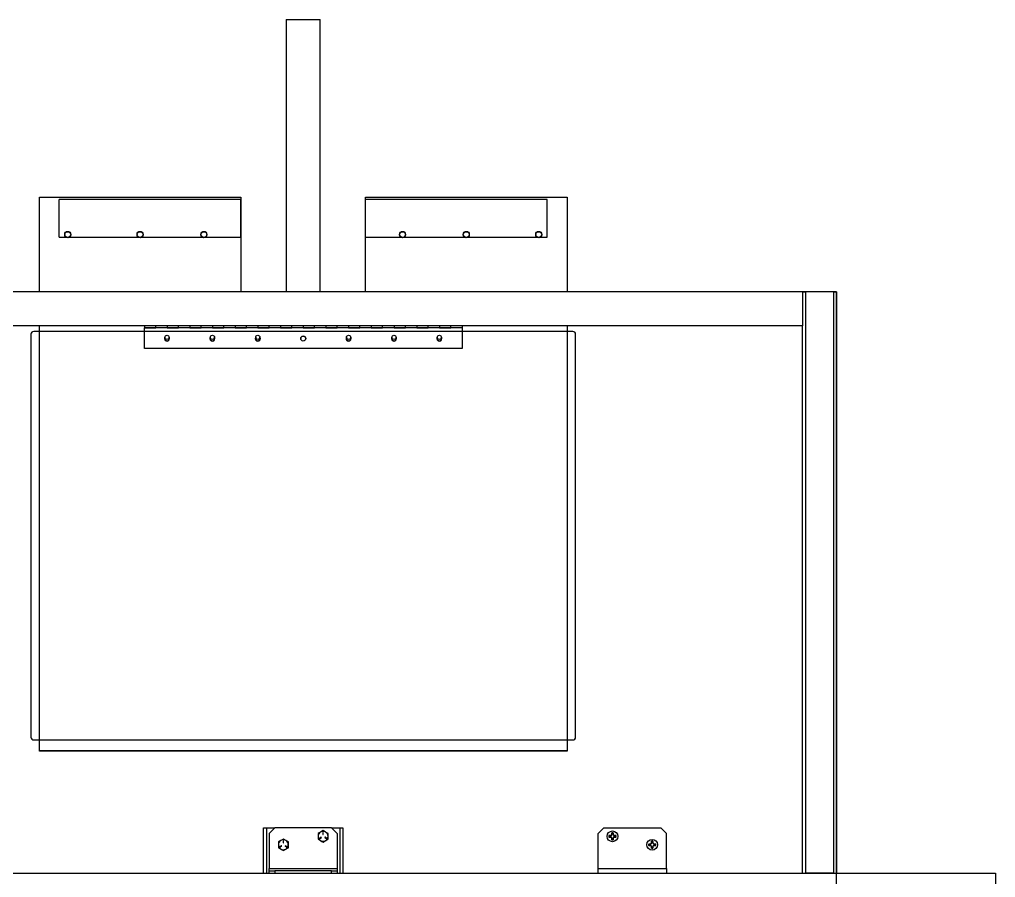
# Model space of a CAD drawing. Header units: inches. Extents: x 0 to 10.9, y 0 to 8.4.
# Drawn here: x 3.882 to 5.226, y 4.369 to 5.551 of the extents above; entities that cross this region are included whole.
import ezdxf

# ---------------------------------------------------------------- set-up
doc = ezdxf.new("R2010")
doc.units = ezdxf.units.IN
doc.header["$MEASUREMENT"] = 0

msp = doc.modelspace()

# ---------------------------------------------------------------- linework, layer by layer
at = {"color": 7, "linetype": 'Continuous', "lineweight": 25}
for p, q in [((4.2491, 5.551), (4.2491, 5.176)), ((4.2491, 5.551), (4.2726, 5.551)), ((4.2726, 5.551), (4.296, 5.551)), ((4.296, 5.176), (4.296, 5.551)), ((3.9093, 5.176), (3.9093, 5.3065)), ((3.9093, 5.3065), (4.1866, 5.3065)), ((3.9093, 5.3065), (3.9093, 5.3061)), ((3.9093, 5.176), (3.9093, 5.3061)), ((3.9093, 5.3061), (4.1866, 5.3061)), ((4.1866, 5.3029), (3.9366, 5.3029)), ((3.9366, 5.2769), (3.9366, 5.3029)), ((4.1866, 5.3065), (4.1866, 5.176)), ((4.1866, 5.3065), (4.1866, 5.3061)), ((4.1866, 5.3061), (4.1866, 5.176)), ((4.1866, 5.2769), (4.1866, 5.3029)), ((4.3585, 5.176), (4.3585, 5.3065)), ((4.3585, 5.3065), (4.3585, 5.3061)), ((4.3585, 5.3065), (4.6358, 5.3065)), ((4.3585, 5.176), (4.3585, 5.3061)), ((4.3585, 5.3061), (4.6358, 5.3061)), ((4.6085, 5.3029), (4.3585, 5.3029)), ((4.3585, 5.2769), (4.3585, 5.3029)), ((4.6085, 5.2769), (4.6085, 5.3029)), ((4.6358, 5.3065), (4.6358, 5.176)), ((4.6358, 5.3065), (4.6358, 5.3061)), ((4.6358, 5.3061), (4.6358, 5.176)), ((3.9366, 5.251), (3.9366, 5.2769)), ((4.1866, 5.251), (4.1866, 5.2769)), ((4.3585, 5.251), (4.3585, 5.2769)), ((4.6085, 5.251), (4.6085, 5.2769)), ((3.9442, 5.2551), (3.9442, 5.2546)), ((3.9525, 5.2546), (3.9525, 5.2551)), ((4.0438, 5.2551), (4.0438, 5.2546)), ((4.0521, 5.2546), (4.0521, 5.2551)), ((4.1317, 5.2551), (4.1317, 5.2546)), ((4.14, 5.2546), (4.14, 5.2551)), ((4.4051, 5.2551), (4.4051, 5.2546)), ((4.4134, 5.2546), (4.4134, 5.2551)), ((4.493, 5.2551), (4.493, 5.2546)), ((4.5013, 5.2546), (4.5013, 5.2551)), ((4.5926, 5.2551), (4.5926, 5.2546)), ((4.6009, 5.2546), (4.6009, 5.2551)), ((3.9366, 5.251), (4.1866, 5.251)), ((4.3585, 5.251), (4.6085, 5.251)), ((5.0069, 5.176), (3.5382, 5.176)), ((4.9601, 5.176), (3.5851, 5.176)), ((4.9601, 5.176), (4.964, 5.176)), ((4.9601, 5.176), (4.9601, 5.1291)), ((4.964, 5.176), (4.964, 4.3752)), ((5.003, 5.176), (4.964, 5.176)), ((5.003, 4.3752), (5.003, 5.176)), ((5.003, 5.176), (5.0069, 5.176)), ((5.0069, 5.176), (5.0069, 4.3752)), ((5.0069, 3.676), (5.0069, 5.176)), ((4.9601, 5.1291), (3.5851, 5.1291)), ((4.6437, 5.1213), (3.9015, 5.1213)), ((3.9093, 4.5436), (3.9093, 5.1291)), ((3.9093, 4.5432), (3.9093, 5.1291)), ((4.0538, 5.1291), (4.0538, 5.1266)), ((4.0538, 5.1266), (4.0694, 5.1266)), ((4.0538, 5.098), (4.0538, 5.1265)), ((4.0538, 5.1265), (4.0694, 5.1265)), ((4.0694, 5.1266), (4.0694, 5.1291)), ((4.0694, 5.1266), (4.0851, 5.1266)), ((4.0694, 5.1265), (4.0694, 5.1266)), ((4.0851, 5.1291), (4.0851, 5.1266)), ((4.0851, 5.1266), (4.1007, 5.1266)), ((4.0851, 5.1266), (4.0851, 5.1265)), ((4.0851, 5.1265), (4.1007, 5.1265)), ((4.1007, 5.1266), (4.1007, 5.1291)), ((4.1007, 5.1266), (4.1163, 5.1266)), ((4.1007, 5.1265), (4.1007, 5.1266)), ((4.1163, 5.1291), (4.1163, 5.1266)), ((4.1163, 5.1266), (4.1319, 5.1266)), ((4.1163, 5.1266), (4.1163, 5.1265)), ((4.1163, 5.1265), (4.1319, 5.1265)), ((4.1319, 5.1266), (4.1319, 5.1291)), ((4.1319, 5.1266), (4.1476, 5.1266)), ((4.1319, 5.1265), (4.1319, 5.1266)), ((4.1476, 5.1291), (4.1476, 5.1266)), ((4.1476, 5.1266), (4.1632, 5.1266)), ((4.1476, 5.1266), (4.1476, 5.1265)), ((4.1476, 5.1265), (4.1632, 5.1265)), ((4.1632, 5.1266), (4.1632, 5.1291)), ((4.1632, 5.1266), (4.1788, 5.1266)), ((4.1632, 5.1265), (4.1632, 5.1266)), ((4.1788, 5.1291), (4.1788, 5.1266)), ((4.1788, 5.1266), (4.1944, 5.1266)), ((4.1788, 5.1266), (4.1788, 5.1265)), ((4.1788, 5.1265), (4.1944, 5.1265)), ((4.1944, 5.1266), (4.1944, 5.1291)), ((4.1944, 5.1266), (4.2101, 5.1266)), ((4.1944, 5.1265), (4.1944, 5.1266)), ((4.2101, 5.1291), (4.2101, 5.1266)), ((4.2101, 5.1266), (4.2257, 5.1266)), ((4.2101, 5.1266), (4.2101, 5.1265)), ((4.2101, 5.1265), (4.2257, 5.1265)), ((4.2257, 5.1266), (4.2257, 5.1291)), ((4.2257, 5.1266), (4.2413, 5.1266)), ((4.2257, 5.1265), (4.2257, 5.1266)), ((4.2413, 5.1291), (4.2413, 5.1266)), ((4.2413, 5.1266), (4.2569, 5.1266)), ((4.2413, 5.1266), (4.2413, 5.1265)), ((4.2413, 5.1265), (4.2569, 5.1265)), ((4.2569, 5.1266), (4.2569, 5.1291)), ((4.2569, 5.1266), (4.2726, 5.1266)), ((4.2569, 5.1265), (4.2569, 5.1266)), ((4.2726, 5.1291), (4.2726, 5.1266)), ((4.2726, 5.1266), (4.2882, 5.1266)), ((4.2726, 5.1266), (4.2726, 5.1265)), ((4.2726, 5.1265), (4.2882, 5.1265)), ((4.2882, 5.1266), (4.2882, 5.1291)), ((4.2882, 5.1266), (4.3038, 5.1266)), ((4.2882, 5.1265), (4.2882, 5.1266)), ((4.3038, 5.1291), (4.3038, 5.1266)), ((4.3038, 5.1266), (4.3194, 5.1266)), ((4.3038, 5.1266), (4.3038, 5.1265)), ((4.3038, 5.1265), (4.3194, 5.1265)), ((4.3194, 5.1266), (4.3194, 5.1291)), ((4.3194, 5.1266), (4.3351, 5.1266)), ((4.3194, 5.1265), (4.3194, 5.1266)), ((4.3351, 5.1291), (4.3351, 5.1266)), ((4.3351, 5.1266), (4.3507, 5.1266)), ((4.3351, 5.1266), (4.3351, 5.1265)), ((4.3351, 5.1265), (4.3507, 5.1265)), ((4.3507, 5.1266), (4.3507, 5.1291)), ((4.3507, 5.1266), (4.3663, 5.1266)), ((4.3507, 5.1265), (4.3507, 5.1266)), ((4.3663, 5.1291), (4.3663, 5.1266)), ((4.3663, 5.1266), (4.3819, 5.1266)), ((4.3663, 5.1266), (4.3663, 5.1265)), ((4.3663, 5.1265), (4.3819, 5.1265)), ((4.3819, 5.1266), (4.3819, 5.1291)), ((4.3819, 5.1266), (4.3976, 5.1266)), ((4.3819, 5.1265), (4.3819, 5.1266)), ((4.3976, 5.1291), (4.3976, 5.1266)), ((4.3976, 5.1266), (4.4132, 5.1266)), ((4.3976, 5.1266), (4.3976, 5.1265)), ((4.3976, 5.1265), (4.4132, 5.1265)), ((4.4132, 5.1266), (4.4132, 5.1291)), ((4.4132, 5.1266), (4.4288, 5.1266)), ((4.4132, 5.1265), (4.4132, 5.1266)), ((4.4288, 5.1291), (4.4288, 5.1266)), ((4.4288, 5.1266), (4.4444, 5.1266)), ((4.4288, 5.1266), (4.4288, 5.1265)), ((4.4288, 5.1265), (4.4444, 5.1265)), ((4.4444, 5.1266), (4.4444, 5.1291)), ((4.4444, 5.1266), (4.4601, 5.1266)), ((4.4444, 5.1265), (4.4444, 5.1266)), ((4.4601, 5.1291), (4.4601, 5.1266)), ((4.4601, 5.1266), (4.4757, 5.1266)), ((4.4601, 5.1266), (4.4601, 5.1265)), ((4.4601, 5.1265), (4.4757, 5.1265)), ((4.4757, 5.1266), (4.4757, 5.1291)), ((4.4757, 5.1266), (4.4913, 5.1266)), ((4.4757, 5.1265), (4.4757, 5.1266)), ((4.4913, 5.1291), (4.4913, 5.1266)), ((4.4913, 5.1266), (4.4913, 5.098)), ((4.6358, 5.1291), (4.6358, 4.5436)), ((4.6358, 5.1291), (4.6358, 4.5432)), ((4.9601, 4.3752), (4.9601, 5.1291)), ((3.8976, 5.1174), (3.8976, 4.5627)), ((4.082, 5.1114), (4.0821, 5.1122)), ((4.082, 5.111), (4.0821, 5.1117)), ((4.082, 5.1114), (4.082, 5.111)), ((4.0821, 5.1133), (4.0821, 5.111)), ((4.088, 5.111), (4.088, 5.1133)), ((4.0881, 5.111), (4.0881, 5.1114)), ((4.1445, 5.1114), (4.1446, 5.1122)), ((4.1445, 5.111), (4.1446, 5.1117)), ((4.1445, 5.1114), (4.1445, 5.111)), ((4.1446, 5.1133), (4.1446, 5.111)), ((4.1505, 5.111), (4.1505, 5.1133)), ((4.1506, 5.111), (4.1506, 5.1114)), ((4.207, 5.1114), (4.2071, 5.1122)), ((4.207, 5.111), (4.2071, 5.1117)), ((4.207, 5.1114), (4.207, 5.111)), ((4.2071, 5.1133), (4.2071, 5.111)), ((4.213, 5.111), (4.213, 5.1133)), ((4.2131, 5.111), (4.2131, 5.1114)), ((4.332, 5.1114), (4.3321, 5.1122)), ((4.332, 5.111), (4.3321, 5.1117)), ((4.332, 5.1114), (4.332, 5.111)), ((4.3321, 5.1133), (4.3321, 5.111)), ((4.338, 5.111), (4.338, 5.1133)), ((4.3381, 5.111), (4.3381, 5.1114)), ((4.3945, 5.1114), (4.3946, 5.1122)), ((4.3945, 5.111), (4.3946, 5.1117)), ((4.3945, 5.1114), (4.3945, 5.111)), ((4.3946, 5.1133), (4.3946, 5.111)), ((4.4005, 5.111), (4.4005, 5.1133)), ((4.4006, 5.111), (4.4006, 5.1114)), ((4.457, 5.1114), (4.4571, 5.1122)), ((4.457, 5.111), (4.4571, 5.1117)), ((4.457, 5.1114), (4.457, 5.111)), ((4.4571, 5.1133), (4.4571, 5.111)), ((4.463, 5.111), (4.463, 5.1133)), ((4.4631, 5.111), (4.4631, 5.1114)), ((4.6476, 4.5627), (4.6476, 5.1174)), ((4.0538, 5.0978), (4.0538, 5.098)), ((4.4913, 5.098), (4.0538, 5.098)), ((4.4913, 5.0978), (4.0538, 5.0978)), ((4.4913, 5.0978), (4.4913, 5.098)), ((3.9015, 4.5588), (4.6437, 4.5588)), ((3.9093, 4.5432), (3.9093, 4.5436)), ((4.6358, 4.5436), (3.9093, 4.5436)), ((4.6358, 4.5432), (3.9093, 4.5432)), ((4.6358, 4.5432), (4.6358, 4.5436)), ((4.2179, 4.3752), (4.2179, 4.4377)), ((4.2179, 4.4377), (4.2218, 4.4377)), ((4.2218, 4.4377), (4.2335, 4.4377)), ((4.2218, 4.4377), (4.2218, 4.3752)), ((4.2335, 4.4377), (4.2257, 4.4299)), ((4.3116, 4.4377), (4.2335, 4.4377)), ((4.3194, 4.4299), (4.3116, 4.4377)), ((4.3116, 4.4377), (4.3233, 4.4377)), ((4.3233, 4.4377), (4.3272, 4.4377)), ((4.3233, 4.3752), (4.3233, 4.4377)), ((4.3272, 4.4377), (4.3272, 4.3752)), ((4.6866, 4.4377), (4.6788, 4.4299)), ((4.6866, 4.4377), (4.7647, 4.4377)), ((4.7726, 4.4299), (4.7647, 4.4377)), ((4.2257, 4.4299), (4.2257, 4.3817)), ((4.2452, 4.4223), (4.2418, 4.4203)), ((4.2931, 4.422), (4.2965, 4.4201)), ((4.2973, 4.4247), (4.2952, 4.4235)), ((4.2954, 4.4232), (4.2975, 4.4243)), ((4.2999, 4.4339), (4.2965, 4.4319)), ((4.2997, 4.4312), (4.2997, 4.4289)), ((4.3001, 4.4289), (4.3001, 4.4312)), ((4.3023, 4.4243), (4.3044, 4.4232)), ((4.3046, 4.4235), (4.3026, 4.4247)), ((4.3067, 4.4299), (4.3033, 4.4319)), ((4.3194, 4.4299), (4.3194, 4.3817)), ((4.6788, 4.3818), (4.6788, 4.4299)), ((4.6954, 4.427), (4.6935, 4.427)), ((4.6936, 4.4269), (4.6935, 4.427)), ((4.6935, 4.425), (4.6954, 4.425)), ((4.6936, 4.425), (4.6935, 4.425)), ((4.6936, 4.4269), (4.6955, 4.4267)), ((4.6955, 4.4252), (4.6936, 4.425)), ((4.6968, 4.4275), (4.6954, 4.427)), ((4.6955, 4.4267), (4.6954, 4.427)), ((4.6955, 4.4252), (4.6954, 4.425)), ((4.6954, 4.425), (4.6968, 4.4244)), ((4.6955, 4.4267), (4.697, 4.4273)), ((4.6973, 4.4289), (4.6968, 4.4275)), ((4.697, 4.4273), (4.6968, 4.4275)), ((4.697, 4.4247), (4.6968, 4.4244)), ((4.6968, 4.4244), (4.6973, 4.423)), ((4.6976, 4.4231), (4.697, 4.4247)), ((4.6973, 4.4308), (4.6973, 4.4289)), ((4.6974, 4.4307), (4.6973, 4.4308)), ((4.6976, 4.4289), (4.6973, 4.4289)), ((4.6976, 4.4231), (4.6973, 4.423)), ((4.6973, 4.423), (4.6973, 4.4211)), ((4.6974, 4.4212), (4.6973, 4.4211)), ((4.6976, 4.4289), (4.6974, 4.4307)), ((4.6974, 4.4212), (4.6976, 4.4231)), ((4.6993, 4.4307), (4.6991, 4.4289)), ((4.6991, 4.4289), (4.6993, 4.4289)), ((4.6991, 4.4289), (4.6996, 4.4273)), ((4.6991, 4.4231), (4.6993, 4.423)), ((4.6991, 4.4231), (4.6993, 4.4212)), ((4.6993, 4.4289), (4.6993, 4.4308)), ((4.6993, 4.4307), (4.6993, 4.4308)), ((4.6999, 4.4275), (4.6993, 4.4289)), ((4.6993, 4.423), (4.6999, 4.4244)), ((4.6993, 4.4211), (4.6993, 4.423)), ((4.6993, 4.4212), (4.6993, 4.4211)), ((4.6996, 4.4273), (4.6999, 4.4275)), ((4.7012, 4.4252), (4.6996, 4.4247)), ((4.6996, 4.4247), (4.6999, 4.4244)), ((4.7013, 4.427), (4.6999, 4.4275)), ((4.6999, 4.4244), (4.7013, 4.425)), ((4.7012, 4.4267), (4.7013, 4.427)), ((4.7012, 4.4267), (4.7031, 4.4269)), ((4.7012, 4.4252), (4.7013, 4.425)), ((4.7031, 4.425), (4.7012, 4.4252)), ((4.7032, 4.427), (4.7013, 4.427)), ((4.7013, 4.425), (4.7032, 4.425)), ((4.7031, 4.4269), (4.7032, 4.427)), ((4.7031, 4.425), (4.7032, 4.425)), ((4.7726, 4.3818), (4.7726, 4.4299)), ((4.2384, 4.4104), (4.2418, 4.4085)), ((4.2426, 4.4131), (4.2406, 4.4119)), ((4.2408, 4.4116), (4.2428, 4.4127)), ((4.245, 4.4197), (4.245, 4.4173)), ((4.2452, 4.4065), (4.2486, 4.4085)), ((4.2454, 4.4173), (4.2454, 4.4197)), ((4.2477, 4.4127), (4.2497, 4.4116)), ((4.2499, 4.4119), (4.2479, 4.4131)), ((4.2521, 4.4183), (4.2486, 4.4203)), ((4.2999, 4.4181), (4.3033, 4.4201)), ((4.7501, 4.4154), (4.7482, 4.4154)), ((4.7483, 4.4153), (4.7482, 4.4154)), ((4.7482, 4.4134), (4.7501, 4.4134)), ((4.7483, 4.4134), (4.7482, 4.4134)), ((4.7483, 4.4153), (4.7501, 4.4152)), ((4.7501, 4.4136), (4.7483, 4.4134)), ((4.7515, 4.416), (4.7501, 4.4154)), ((4.7501, 4.4152), (4.7517, 4.4157)), ((4.7501, 4.4152), (4.7501, 4.4154)), ((4.7501, 4.4136), (4.7501, 4.4134)), ((4.7501, 4.4134), (4.7515, 4.4128)), ((4.752, 4.4173), (4.7515, 4.416)), ((4.7517, 4.4157), (4.7515, 4.416)), ((4.7517, 4.4131), (4.7515, 4.4128)), ((4.7515, 4.4128), (4.752, 4.4115)), ((4.7523, 4.4115), (4.7517, 4.4131)), ((4.752, 4.4193), (4.752, 4.4173)), ((4.7521, 4.4191), (4.752, 4.4193)), ((4.7523, 4.4173), (4.752, 4.4173)), ((4.752, 4.4115), (4.752, 4.4095)), ((4.7523, 4.4115), (4.752, 4.4115)), ((4.7521, 4.4096), (4.752, 4.4095)), ((4.7523, 4.4173), (4.7521, 4.4191)), ((4.7521, 4.4096), (4.7523, 4.4115)), ((4.754, 4.4191), (4.7538, 4.4173)), ((4.7538, 4.4173), (4.754, 4.4173)), ((4.7538, 4.4173), (4.7543, 4.4157)), ((4.7538, 4.4115), (4.754, 4.4115)), ((4.7538, 4.4115), (4.754, 4.4096)), ((4.754, 4.4173), (4.754, 4.4193)), ((4.754, 4.4191), (4.754, 4.4193)), ((4.7546, 4.416), (4.754, 4.4173)), ((4.754, 4.4115), (4.7546, 4.4128)), ((4.754, 4.4095), (4.754, 4.4115)), ((4.754, 4.4096), (4.754, 4.4095)), ((4.7543, 4.4157), (4.7546, 4.416)), ((4.7559, 4.4136), (4.7543, 4.4131)), ((4.7543, 4.4131), (4.7546, 4.4128)), ((4.756, 4.4154), (4.7546, 4.416)), ((4.7546, 4.4128), (4.756, 4.4134)), ((4.7559, 4.4152), (4.756, 4.4154)), ((4.7559, 4.4152), (4.7578, 4.4153)), ((4.7559, 4.4136), (4.756, 4.4134)), ((4.7578, 4.4134), (4.7559, 4.4136)), ((4.7579, 4.4154), (4.756, 4.4154)), ((4.756, 4.4134), (4.7579, 4.4134)), ((4.7578, 4.4153), (4.7579, 4.4154)), ((4.7578, 4.4134), (4.7579, 4.4134)), ((4.2257, 4.3817), (4.3194, 4.3817)), ((4.2257, 4.3785), (4.2257, 4.3817)), ((4.3194, 4.3817), (4.3194, 4.3785)), ((4.6788, 4.3818), (4.7726, 4.3818)), ((4.6788, 4.3752), (4.6788, 4.3818)), ((4.7726, 4.3818), (4.7726, 4.3752)), ((3.3194, 4.3752), (5.2257, 4.3752)), ((4.2257, 4.3752), (4.2257, 4.3785)), ((4.2257, 4.3785), (4.2335, 4.3785)), ((4.2335, 4.3785), (4.2335, 4.3752)), ((4.3116, 4.3785), (4.2335, 4.3785)), ((4.3116, 4.3752), (4.3116, 4.3785)), ((4.3116, 4.3785), (4.3194, 4.3785)), ((4.3194, 4.3785), (4.3194, 4.3752)), ((5.003, 4.3752), (4.964, 4.3752)), ((5.2257, 4.3752), (5.2257, 4.3605))]:
    msp.add_line(p, q, dxfattribs=at)
at = {"color": 7, "linetype": 'Continuous', "lineweight": 25, "flags": 128}
for points in [[(4.0821, 5.1132), (4.0817, 5.1124), (4.0816, 5.1115)], [(4.0827, 5.1091), (4.0823, 5.1098), (4.082, 5.111)], [(4.0885, 5.1115), (4.0884, 5.1124), (4.088, 5.1132)], [(4.1446, 5.1132), (4.1442, 5.1124), (4.1441, 5.1115)], [(4.1452, 5.1091), (4.1448, 5.1098), (4.1445, 5.111)], [(4.151, 5.1115), (4.1509, 5.1124), (4.1505, 5.1132)], [(4.2071, 5.1132), (4.2067, 5.1124), (4.2066, 5.1115)], [(4.2077, 5.1091), (4.2073, 5.1098), (4.207, 5.111)], [(4.2135, 5.1115), (4.2134, 5.1124), (4.213, 5.1132)], [(4.3321, 5.1132), (4.3317, 5.1124), (4.3316, 5.1115)], [(4.3327, 5.1091), (4.3323, 5.1098), (4.332, 5.111)], [(4.3385, 5.1115), (4.3384, 5.1124), (4.338, 5.1132)], [(4.3946, 5.1132), (4.3942, 5.1124), (4.3941, 5.1115)], [(4.3952, 5.1091), (4.3948, 5.1098), (4.3945, 5.111)], [(4.401, 5.1115), (4.4009, 5.1124), (4.4005, 5.1132)], [(4.4571, 5.1132), (4.4567, 5.1124), (4.4566, 5.1115)], [(4.4577, 5.1091), (4.4573, 5.1098), (4.457, 5.111)], [(4.4635, 5.1115), (4.4634, 5.1124), (4.463, 5.1132)]]:
    msp.add_lwpolyline(points, dxfattribs=at)
at = {"color": 7, "linetype": 'Continuous', "lineweight": 25}
for centre, radius in [((3.9483, 5.2551), 0.00413), ((3.9483, 5.2546), 0.00413), ((4.0479, 5.2551), 0.00413), ((4.0479, 5.2546), 0.00413), ((4.1358, 5.2551), 0.00413), ((4.1358, 5.2546), 0.00413), ((4.4093, 5.2551), 0.00413), ((4.4093, 5.2546), 0.00413), ((4.4971, 5.2551), 0.00413), ((4.4971, 5.2546), 0.00413), ((4.5968, 5.2551), 0.00413), ((4.5968, 5.2546), 0.00413), ((4.085, 5.1133), 0.00291), ((4.1475, 5.1133), 0.00291), ((4.21, 5.1133), 0.00291), ((4.2726, 5.1116), 0.00344), ((4.335, 5.1133), 0.00291), ((4.3975, 5.1133), 0.00291), ((4.46, 5.1133), 0.00291), ((4.6983, 4.426), 0.00745), ((4.753, 4.4144), 0.00745)]:
    msp.add_circle(centre, radius, dxfattribs=at)
for centre, radius, start, end in [((3.9015, 5.1174), 0.00391, 90, 180), ((3.9015, 5.1174), 0.00391, 90, 180), ((4.6437, 5.1174), 0.00391, 0, 90), ((4.6437, 5.1174), 0.00391, 0, 90), ((4.085, 5.1116), 0.00342, 148.0007, 270.4142), ((4.0851, 5.1114), 0.00302, 180.2267, 13.9565), ((4.085, 5.111), 0.0029, 180.0875, 231.6138), ((4.0851, 5.1116), 0.00342, 269.5858, 31.9993), ((4.0851, 5.111), 0.0029, 308.3862, 359.9125), ((4.0851, 5.111), 0.00298, 321.9463, 14.4036), ((4.1475, 5.1116), 0.00342, 148.0007, 270.4142), ((4.1476, 5.1114), 0.00302, 180.2267, 13.9565), ((4.1475, 5.111), 0.00289, 180.0598, 231.6415), ((4.1476, 5.1116), 0.00342, 269.5858, 31.9993), ((4.1476, 5.111), 0.00289, 308.3467, 359.952), ((4.1476, 5.111), 0.00298, 321.9463, 14.4036), ((4.21, 5.1116), 0.00342, 148.0007, 270.4142), ((4.2101, 5.1114), 0.00302, 180.2267, 13.9565), ((4.21, 5.111), 0.0029, 180.0754, 231.6259), ((4.2101, 5.1116), 0.00342, 269.5858, 31.9993), ((4.2101, 5.111), 0.0029, 308.3675, 359.9312), ((4.2101, 5.111), 0.00298, 321.9463, 14.4036), ((4.2726, 5.1114), 0.00345, 1.7343, 178.2657), ((4.335, 5.1116), 0.00342, 148.0007, 270.4142), ((4.3351, 5.1114), 0.00302, 180.2267, 13.9565), ((4.335, 5.111), 0.0029, 180.0603, 231.641), ((4.3351, 5.1116), 0.00342, 269.5858, 31.9993), ((4.3351, 5.111), 0.0029, 308.3839, 359.9148), ((4.3351, 5.111), 0.00298, 321.9463, 14.4036), ((4.3975, 5.1116), 0.00342, 148.0007, 270.4142), ((4.3976, 5.1114), 0.00302, 180.2267, 13.9565), ((4.3975, 5.111), 0.0029, 180.0799, 231.6214), ((4.3976, 5.1116), 0.00342, 269.5858, 31.9993), ((4.3976, 5.111), 0.0029, 308.3637, 359.935), ((4.3976, 5.111), 0.00298, 321.9463, 14.4036), ((4.46, 5.1116), 0.00342, 148.0007, 270.4142), ((4.4601, 5.1114), 0.00302, 180.2267, 13.9565), ((4.46, 5.111), 0.0029, 180.0782, 231.6231), ((4.4601, 5.1116), 0.00342, 269.5858, 31.9993), ((4.4601, 5.111), 0.0029, 308.3652, 359.9335), ((4.4601, 5.111), 0.00298, 321.9463, 14.4036), ((3.9015, 4.5627), 0.00391, 180, 270), ((3.9015, 4.5627), 0.00391, 180, 270), ((4.6437, 4.5627), 0.00391, 270, 0), ((4.6437, 4.5627), 0.00391, 270, 0), ((4.2452, 4.4144), 0.00684, 60, 120), ((4.2999, 4.426), 0.00684, 120, 180), ((4.2999, 4.426), 0.00684, 180, 240), ((4.2953, 4.4233), 0.000205, 120, 300), ((4.2999, 4.426), 0.00684, 60, 120), ((4.2974, 4.4245), 0.000205, 300, 120), ((4.2999, 4.4312), 0.000205, 0, 180), ((4.2999, 4.4289), 0.000205, 180, 0), ((4.3025, 4.4245), 0.000205, 60, 240), ((4.2999, 4.426), 0.00684, 0, 60), ((4.2999, 4.426), 0.00684, 300, 0), ((4.3045, 4.4233), 0.000205, 240, 60), ((4.6983, 4.426), 0.00497, 168.463, 191.537), ((4.6983, 4.426), 0.00484, 168.6604, 191.3396), ((4.6983, 4.426), 0.00497, 78.463, 101.537), ((4.6983, 4.426), 0.00497, 258.463, 281.537), ((4.6983, 4.426), 0.00484, 78.6604, 101.3396), ((4.6983, 4.426), 0.00484, 258.6604, 281.3396), ((4.6983, 4.426), 0.00484, 348.6604, 11.3396), ((4.6983, 4.426), 0.00497, 348.463, 11.537), ((4.2452, 4.4144), 0.00684, 120, 180), ((4.2452, 4.4144), 0.00684, 180, 240), ((4.2407, 4.4118), 0.000205, 120, 300), ((4.2452, 4.4144), 0.00684, 240, 300), ((4.2427, 4.4129), 0.000205, 300, 120), ((4.2452, 4.4197), 0.000205, 0, 180), ((4.2452, 4.4173), 0.000205, 180, 0), ((4.2478, 4.4129), 0.000205, 60, 240), ((4.2452, 4.4144), 0.00684, 0, 60), ((4.2452, 4.4144), 0.00684, 300, 0), ((4.2498, 4.4118), 0.000205, 240, 60), ((4.2999, 4.426), 0.00684, 240, 300), ((4.753, 4.4144), 0.00497, 168.463, 191.537), ((4.753, 4.4144), 0.00484, 168.6604, 191.3396), ((4.753, 4.4144), 0.00497, 78.463, 101.537), ((4.753, 4.4144), 0.00497, 258.463, 281.537), ((4.753, 4.4144), 0.00484, 78.6604, 101.3396), ((4.753, 4.4144), 0.00484, 258.6604, 281.3396), ((4.753, 4.4144), 0.00484, 348.6604, 11.3396), ((4.753, 4.4144), 0.00497, 348.463, 11.537)]:
    msp.add_arc(centre, radius, start, end, dxfattribs=at)
for points, knots in [([(4.2486, 4.4203), (4.2486, 4.4204), (4.2474, 4.421), (4.2463, 4.4217), (4.2452, 4.4223)], [0, 0, 0, 0, 0.0702067, 1, 1, 1, 1]), ([(4.2965, 4.4319), (4.2964, 4.4318), (4.2953, 4.4312), (4.2941, 4.4305), (4.2931, 4.4299)], [0, 0, 0, 0, 0.070207, 1, 1, 1, 1]), ([(4.2931, 4.4299), (4.2931, 4.4289), (4.2931, 4.4276), (4.2931, 4.4263), (4.2931, 4.426)], [0, 0, 0, 0, 0.771719, 1, 1, 1, 1]), ([(4.2931, 4.426), (4.2931, 4.4249), (4.2931, 4.4236), (4.2931, 4.4223), (4.2931, 4.422)], [0, 0, 0, 0, 0.793544, 1, 1, 1, 1]), ([(4.3033, 4.4319), (4.3032, 4.4319), (4.3021, 4.4326), (4.301, 4.4333), (4.2999, 4.4339)], [0, 0, 0, 0, 0.0702067, 1, 1, 1, 1]), ([(4.3033, 4.4201), (4.3034, 4.4201), (4.3046, 4.4208), (4.3057, 4.4214), (4.3067, 4.422)], [0, 0, 0, 0, 0.0702067, 1, 1, 1, 1]), ([(4.3067, 4.426), (4.3067, 4.4263), (4.3067, 4.4276), (4.3067, 4.4289), (4.3067, 4.4299)], [0, 0, 0, 0, 0.228281, 1, 1, 1, 1]), ([(4.3067, 4.422), (4.3067, 4.4223), (4.3067, 4.4236), (4.3067, 4.4249), (4.3067, 4.426)], [0, 0, 0, 0, 0.206456, 1, 1, 1, 1]), ([(4.697, 4.4247), (4.6966, 4.4248), (4.6961, 4.425), (4.6956, 4.4252), (4.6955, 4.4252)], [0, 0, 0, 0, 0.705549, 1, 1, 1, 1]), ([(4.697, 4.4273), (4.6972, 4.4277), (4.6974, 4.4282), (4.6975, 4.4287), (4.6976, 4.4289)], [0, 0, 0, 0, 0.705549, 1, 1, 1, 1]), ([(4.6996, 4.4247), (4.6995, 4.4243), (4.6993, 4.4237), (4.6992, 4.4232), (4.6991, 4.4231)], [0, 0, 0, 0, 0.7055493, 1, 1, 1, 1]), ([(4.6996, 4.4273), (4.7, 4.4271), (4.7006, 4.4269), (4.7011, 4.4268), (4.7012, 4.4267)], [0, 0, 0, 0, 0.7055493, 1, 1, 1, 1]), ([(4.2418, 4.4203), (4.2417, 4.4203), (4.2406, 4.4196), (4.2394, 4.4189), (4.2384, 4.4183)], [0, 0, 0, 0, 0.070207, 1, 1, 1, 1]), ([(4.2384, 4.4183), (4.2384, 4.4173), (4.2384, 4.416), (4.2384, 4.4147), (4.2384, 4.4144)], [0, 0, 0, 0, 0.771719, 1, 1, 1, 1]), ([(4.2384, 4.4144), (4.2384, 4.4133), (4.2384, 4.412), (4.2384, 4.4107), (4.2384, 4.4104)], [0, 0, 0, 0, 0.793544, 1, 1, 1, 1]), ([(4.2418, 4.4085), (4.2419, 4.4084), (4.243, 4.4078), (4.2442, 4.4071), (4.2452, 4.4065)], [0, 0, 0, 0, 0.0702067, 1, 1, 1, 1]), ([(4.2486, 4.4085), (4.2487, 4.4085), (4.2499, 4.4092), (4.251, 4.4098), (4.2521, 4.4104)], [0, 0, 0, 0, 0.0702067, 1, 1, 1, 1]), ([(4.2521, 4.4144), (4.2521, 4.4147), (4.2521, 4.416), (4.2521, 4.4173), (4.2521, 4.4183)], [0, 0, 0, 0, 0.228281, 1, 1, 1, 1]), ([(4.2521, 4.4104), (4.2521, 4.4107), (4.2521, 4.412), (4.2521, 4.4133), (4.2521, 4.4144)], [0, 0, 0, 0, 0.206456, 1, 1, 1, 1]), ([(4.2965, 4.4201), (4.2966, 4.42), (4.2977, 4.4193), (4.2989, 4.4187), (4.2999, 4.4181)], [0, 0, 0, 0, 0.0702067, 1, 1, 1, 1]), ([(4.7517, 4.4131), (4.7513, 4.4132), (4.7508, 4.4134), (4.7503, 4.4136), (4.7501, 4.4136)], [0, 0, 0, 0, 0.705549, 1, 1, 1, 1]), ([(4.7517, 4.4157), (4.7519, 4.4161), (4.7521, 4.4166), (4.7522, 4.4171), (4.7523, 4.4173)], [0, 0, 0, 0, 0.705549, 1, 1, 1, 1]), ([(4.7543, 4.4131), (4.7542, 4.4127), (4.754, 4.4121), (4.7538, 4.4117), (4.7538, 4.4115)], [0, 0, 0, 0, 0.7055493, 1, 1, 1, 1]), ([(4.7543, 4.4157), (4.7547, 4.4156), (4.7553, 4.4154), (4.7558, 4.4152), (4.7559, 4.4152)], [0, 0, 0, 0, 0.7055493, 1, 1, 1, 1])]:
    msp.add_open_spline(points, degree=3, knots=knots, dxfattribs=at)

doc.saveas('drawing.dxf')
